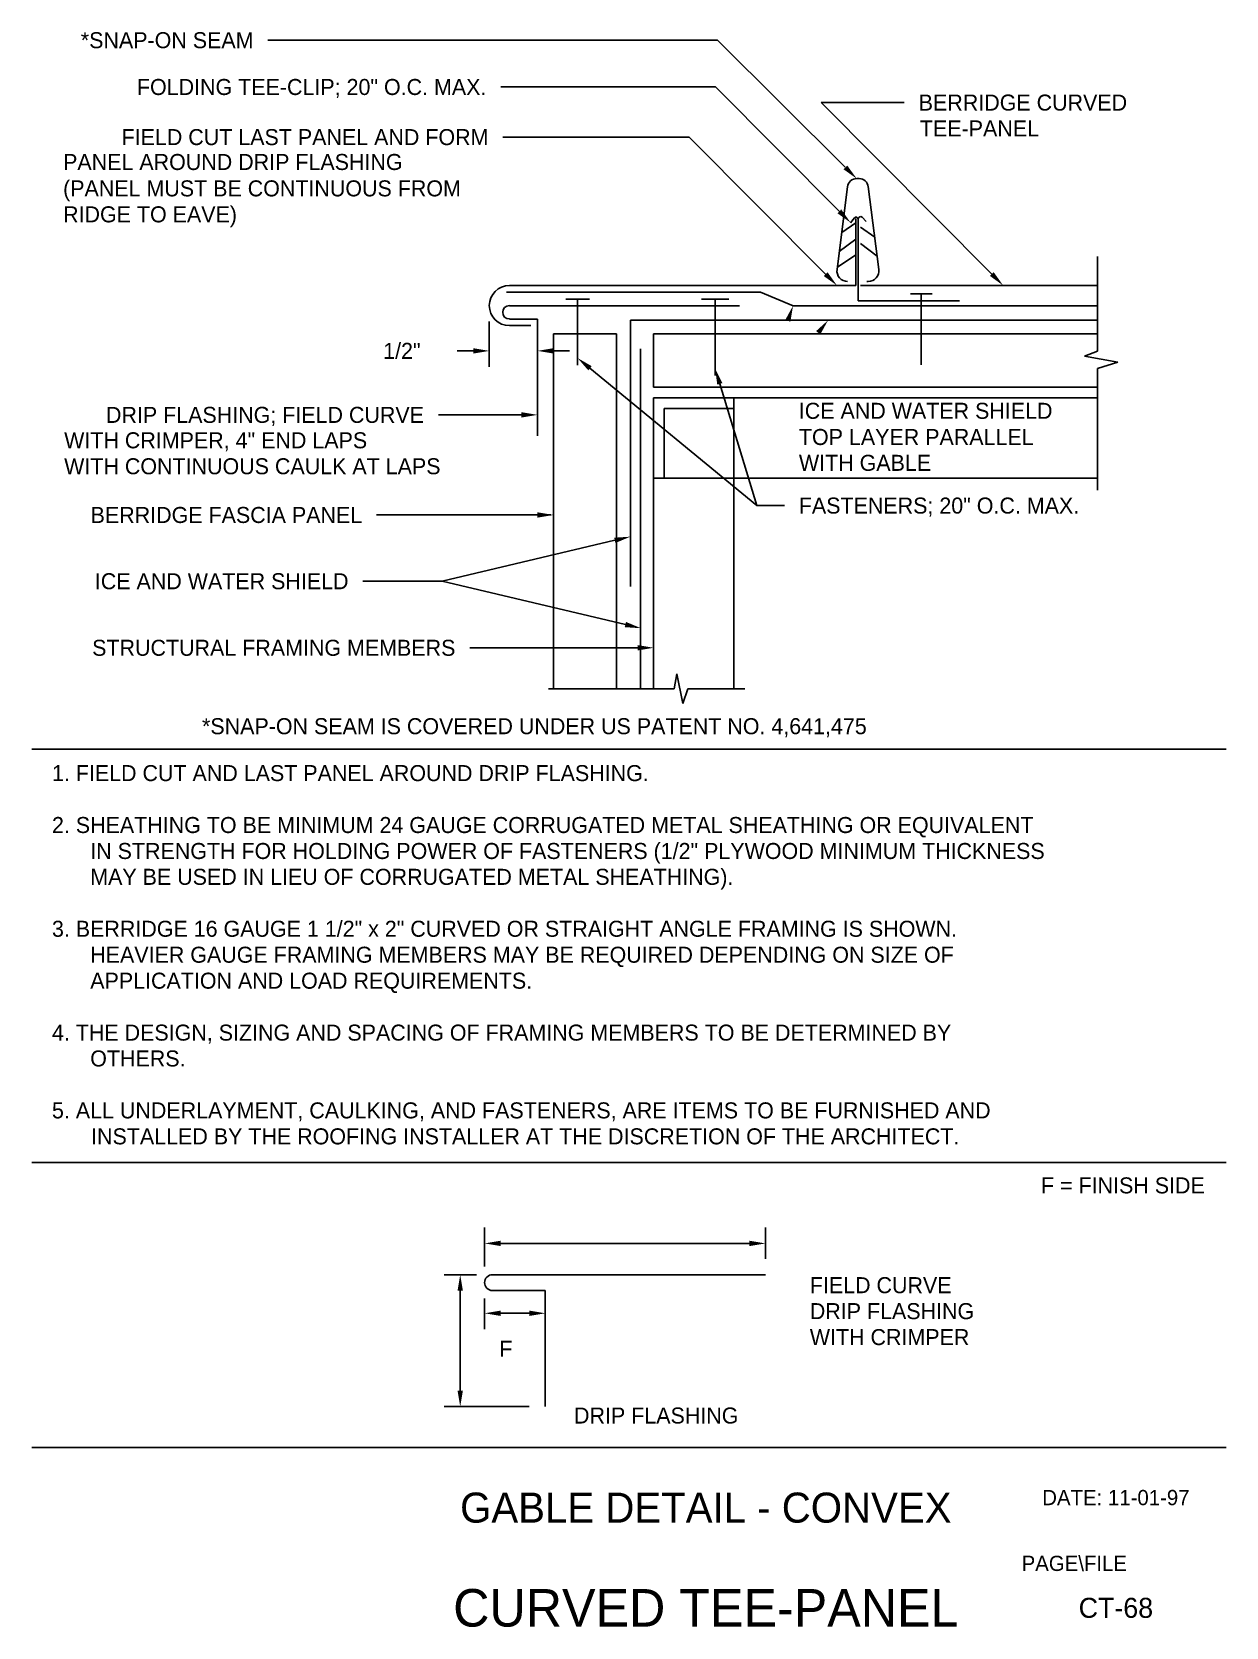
# Model space of a CAD drawing. Extents: x 0.7 to 11.9, y 0.4 to 15.3.
import ezdxf
from ezdxf.enums import TextEntityAlignment as Align

# ---------------------------------------------------------------- set-up
doc = ezdxf.new("R2010")
doc.units = 0
doc.header["$LTSCALE"] = 0.1999
doc.linetypes.add('HIDDENX2', pattern=[0])
for name, color, linetype in [('BORDER', 7, 'CONTINUOUS'), ('CMP-FLSH', 7, 'CONTINUOUS'), ('DIM-TXT', 7, 'CONTINUOUS'), ('STRCTR', 7, 'CONTINUOUS')]:
    doc.layers.add(name, color=color, linetype=linetype)

msp = doc.modelspace()

# ---------------------------------------------------------------- linework, layer by layer
at = {"layer": 'BORDER', "color": 0, "linetype": 'CONTINUOUS'}
for p, q in [((11.91, 8.6), (0.736, 8.6)), ((11.91, 4.73), (0.736, 4.73)), ((11.91, 2.062), (0.736, 2.062))]:
    msp.add_line(p, q, dxfattribs=at)
at = {"layer": 'CMP-FLSH', "color": 0, "linetype": 'CONTINUOUS'}
for p, q in [((8.454, 13.939), (8.465, 13.939)), ((8.454, 13.939), (8.465, 13.939)), ((8.477, 13.939), (8.465, 13.939)), ((8.368, 13.864), (8.27, 13.088)), ((8.562, 13.864), (8.661, 13.088)), ((8.445, 13.525), (8.314, 13.434)), ((8.397, 13.527), (8.433, 13.572)), ((8.445, 13.567), (8.445, 12.939)), ((8.469, 12.796), (8.469, 13.564)), ((8.489, 13.484), (8.622, 13.392)), ((8.504, 13.578), (8.541, 13.537)), ((8.445, 13.374), (8.291, 13.257)), ((8.489, 13.333), (8.645, 13.214)), ((8.445, 13.226), (8.273, 13.111)), ((7.554, 12.875), (5.177, 12.875)), ((8.445, 12.939), (5.204, 12.939)), ((7.554, 12.875), (7.858, 12.75)), ((8.489, 12.939), (10.708, 12.939)), ((8.562, 12.976), (8.55, 12.976)), ((8.956, 12.86), (9.161, 12.86)), ((9.058, 12.86), (9.058, 12.195)), ((5.204, 12.75), (7.358, 12.75)), ((5.731, 12.812), (5.954, 12.812)), ((5.842, 12.812), (5.842, 12.193)), ((7, 12.811), (7.258, 12.811)), ((7.129, 12.811), (7.129, 12.095)), ((7.858, 12.75), (10.708, 12.75)), ((8.469, 12.796), (9.415, 12.796)), ((5.204, 12.625), (5.467, 12.625)), ((5.204, 12.563), (5.404, 12.563)), ((5.467, 12.625), (5.467, 11.531)), ((10.708, 12.614), (6.337, 12.614)), ((6.337, 10.122), (6.337, 12.614)), ((6.205, 12.487), (5.617, 12.487)), ((5.617, 12.487), (5.617, 9.165)), ((6.205, 12.487), (6.205, 9.165)), ((6.431, 9.165), (6.431, 12.346)), ((4.972, 3.606), (4.972, 3.606)), ((5.046, 3.68), (7.6, 3.68)), ((5.54, 3.532), (5.046, 3.532)), ((5.54, 3.532), (5.54, 2.445))]:
    msp.add_line(p, q, dxfattribs=at)
for centre, radius, start, end in [((8.454, 13.853), 0.086, 90.0001, 172.7428), ((8.477, 13.853), 0.086, 7.2572, 89.9999), ((8.449, 13.559), 0.02, 0.0014, 141.3728), ((8.489, 13.564), 0.02, 41.9522, 180.001), ((8.489, 13.564), 0.02, 41.9522, 180.001), ((8.369, 13.076), 0.1, 172.7423, 270.0006), ((8.562, 13.076), 0.1, 269.9994, 7.2577), ((5.204, 12.751), 0.188, 90, 270), ((5.204, 12.688), 0.0625, 90, 270), ((5.046, 3.606), 0.074, 89.9998, 179.9999), ((5.046, 3.606), 0.074, 180.0001, 270.0002)]:
    msp.add_arc(centre, radius, start, end, dxfattribs=at)
at = {"layer": 'DIM-TXT', "color": 0, "linetype": 'CONTINUOUS'}
for p, q in [((7.151, 15.235), (2.945, 15.235)), ((8.347, 14.045), (7.151, 15.235)), ((7.133, 14.797), (5.124, 14.797)), ((8.292, 13.633), (7.133, 14.797)), ((9.719, 13.045), (8.122, 14.651)), ((8.122, 14.651), (8.899, 14.651)), ((6.887, 14.328), (5.143, 14.328)), ((8.163, 13.045), (6.887, 14.328)), ((5.016, 12.601), (5.016, 12.177)), ((4.866, 12.327), (4.716, 12.327)), ((5.617, 12.327), (5.767, 12.327)), ((5.958, 12.164), (7.518, 10.879)), ((7.173, 12.018), (7.518, 10.879)), ((5.317, 11.728), (4.54, 11.728)), ((5.592, 10.791), (3.962, 10.791)), ((7.518, 10.879), (7.777, 10.879)), ((6.191, 10.554), (4.575, 10.171)), ((4.575, 10.171), (3.834, 10.171)), ((6.289, 9.765), (4.575, 10.171)), ((6.403, 9.548), (4.834, 9.548)), ((4.972, 3.756), (4.972, 4.123)), ((7.6, 3.83), (7.6, 4.123)), ((5.122, 3.973), (7.45, 3.973)), ((4.896, 3.68), (4.594, 3.68)), ((4.744, 3.53), (4.744, 2.595)), ((4.972, 3.456), (4.972, 3.169)), ((5.39, 3.319), (5.122, 3.319)), ((5.39, 2.445), (4.594, 2.445))]:
    msp.add_line(p, q, dxfattribs=at)
for points in [[(8.365, 14.062), (8.33, 14.027), (8.454, 13.939)], [(8.309, 13.651), (8.274, 13.615), (8.397, 13.527)], [(8.181, 13.063), (8.145, 13.028), (8.269, 12.939)], [(9.736, 13.063), (9.701, 13.028), (9.824, 12.939)], [(4.866, 12.352), (4.866, 12.302), (5.016, 12.327)], [(5.617, 12.352), (5.617, 12.302), (5.467, 12.327)], [(5.942, 12.145), (5.974, 12.184), (5.842, 12.26)], [(7.149, 12.011), (7.197, 12.025), (7.129, 12.162)], [(5.317, 11.753), (5.317, 11.703), (5.467, 11.728)], [(5.467, 10.816), (5.467, 10.766), (5.617, 10.791)], [(6.185, 10.578), (6.196, 10.529), (6.337, 10.588)], [(6.283, 9.741), (6.295, 9.79), (6.435, 9.731)], [(6.403, 9.573), (6.403, 9.523), (6.553, 9.548)], [(5.122, 3.998), (5.122, 3.948), (4.972, 3.973)], [(7.45, 3.998), (7.45, 3.948), (7.6, 3.973)], [(4.719, 3.53), (4.769, 3.53), (4.744, 3.68)], [(5.122, 3.344), (5.122, 3.294), (4.972, 3.319)], [(5.39, 3.344), (5.39, 3.294), (5.54, 3.319)], [(4.719, 2.595), (4.769, 2.595), (4.744, 2.445)]]:
    msp.add_solid(points, dxfattribs=at)
at = {"layer": 'DIM-TXT', "color": 0, "linetype": 'CONTINUOUS', "extrusion": (0, 0, -1)}
for points in [[(-7.786, 12.617), (-7.858, 12.75), (-7.833, 12.6)], [(-8.074, 12.512), (-8.186, 12.614), (-8.113, 12.481)]]:
    msp.add_solid(points, dxfattribs=at)
at = {"layer": 'STRCTR', "color": 0, "linetype": 'CONTINUOUS'}
for p, q in [((10.708, 12.487), (10.708, 13.21)), ((10.708, 12.487), (6.553, 12.487)), ((6.553, 11.987), (6.553, 12.487)), ((10.708, 12.487), (10.708, 12.324)), ((10.708, 12.324), (10.584, 12.279)), ((10.584, 12.279), (10.896, 12.22)), ((10.896, 12.22), (10.708, 12.161)), ((10.708, 12.161), (10.708, 11.987)), ((10.708, 11.987), (6.553, 11.987)), ((10.708, 11.987), (10.708, 11.022)), ((6.553, 9.165), (6.553, 11.887)), ((7.303, 11.887), (6.553, 11.887)), ((10.708, 11.887), (7.303, 11.887)), ((7.303, 9.165), (7.303, 11.887)), ((7.303, 11.787), (6.653, 11.787)), ((6.653, 11.137), (6.653, 11.787)), ((6.653, 11.137), (6.553, 11.137)), ((7.303, 11.137), (10.708, 11.137)), ((6.745, 9.165), (6.771, 9.305)), ((6.771, 9.305), (6.827, 9.026)), ((6.553, 9.165), (5.569, 9.165)), ((6.745, 9.165), (6.553, 9.165)), ((6.827, 9.026), (6.874, 9.165)), ((6.874, 9.165), (7.053, 9.165)), ((7.053, 9.165), (7.406, 9.165))]:
    msp.add_line(p, q, dxfattribs=at)
at = {"layer": 'STRCTR', "color": 0, "linetype": 'HIDDENX2'}
msp.add_line((6.653, 11.137), (7.303, 11.137), dxfattribs=at)

# ---------------------------------------------------------------- texts
at = {"layer": 'BORDER', "color": 0, "linetype": 'CONTINUOUS'}
for s, height, p in [('DATE: 11-01-97', 0.14265, (10.879, 1.594)), ('CURVED TEE-PANEL', 0.35156, (7.042, 0.562)), ('CT-68', 0.1875, (10.879, 0.562))]:
    msp.add_text(s, height=height, dxfattribs=at).set_placement(p, align=Align.MIDDLE)
msp.add_text('PAGE\\FILE', height=0.1426, dxfattribs=at).set_placement((9.997, 0.907))
at = {"layer": 'DIM-TXT', "color": 0, "linetype": 'CONTINUOUS'}
for s, p in [('*SNAP-ON SEAM', (2.81, 15.235)), ('FOLDING TEE-CLIP; 20" O.C. MAX.', (4.989, 14.797)), ('FIELD CUT LAST PANEL AND FORM', (5.008, 14.328)), ('DRIP FLASHING; FIELD CURVE', (4.405, 11.728)), ('BERRIDGE FASCIA PANEL', (3.827, 10.791)), ('ICE AND WATER SHIELD', (3.699, 10.171)), ('STRUCTURAL FRAMING MEMBERS', (4.699, 9.548))]:
    msp.add_text(s, height=0.15, dxfattribs=at).set_placement(p, align=Align.MIDDLE_RIGHT)
for s, p in [('BERRIDGE CURVED', (9.034, 14.651)), ('FASTENERS; 20" O.C. MAX.', (7.912, 10.879))]:
    msp.add_text(s, height=0.15, dxfattribs=at).set_placement(p, align=Align.MIDDLE_LEFT)
for s, p in [('TEE-PANEL', (9.045, 14.334)), ('PANEL AROUND DRIP FLASHING', (1.028, 14.02)), ('(PANEL MUST BE CONTINUOUS FROM', (1.028, 13.773)), ('RIDGE TO EAVE)', (1.028, 13.53)), ('1/2"', (4.023, 12.252)), ('WITH CRIMPER, 4" END LAPS', (1.038, 11.415)), ('TOP LAYER PARALLEL', (7.913, 11.446)), ('WITH GABLE', (7.913, 11.204)), ('WITH CONTINUOUS CAULK AT LAPS', (1.038, 11.172)), ('*SNAP-ON SEAM IS COVERED UNDER US PATENT NO. 4,641,475', (2.328, 8.739)), ('1. FIELD CUT AND LAST PANEL AROUND DRIP FLASHING.', (0.924, 8.3)), ('2. SHEATHING TO BE MINIMUM 24 GAUGE CORRUGATED METAL SHEATHING OR EQUIVALENT', (0.924, 7.814)), ('IN STRENGTH FOR HOLDING POWER OF FASTENERS (1/2" PLYWOOD MINIMUM THICKNESS', (1.282, 7.571)), ('MAY BE USED IN LIEU OF CORRUGATED METAL SHEATHING).', (1.282, 7.329)), ('3. BERRIDGE 16 GAUGE 1 1/2" x 2" CURVED OR STRAIGHT ANGLE FRAMING IS SHOWN.', (0.924, 6.843)), ('HEAVIER GAUGE FRAMING MEMBERS MAY BE REQUIRED DEPENDING ON SIZE OF', (1.282, 6.6)), ('APPLICATION AND LOAD REQUIREMENTS.', (1.282, 6.357)), ('4. THE DESIGN, SIZING AND SPACING OF FRAMING MEMBERS TO BE DETERMINED BY', (0.924, 5.871)), ('OTHERS.', (1.282, 5.629)), ('5. ALL UNDERLAYMENT, CAULKING, AND FASTENERS, ARE ITEMS TO BE FURNISHED AND', (0.924, 5.143)), ('INSTALLED BY THE ROOFING INSTALLER AT THE DISCRETION OF THE ARCHITECT.', (1.29, 4.9)), ('FIELD CURVE', (8.015, 3.507)), ('DRIP FLASHING', (8.015, 3.264)), ('WITH CRIMPER', (8.015, 3.021)), ('F', (5.11, 2.912))]:
    msp.add_text(s, height=0.15, dxfattribs=at).set_placement(p)
msp.add_text('ICE AND WATER SHIELD', height=0.15, rotation=360, dxfattribs=at).set_placement((7.912, 11.766), align=Align.MIDDLE_LEFT)
msp.add_text('F = FINISH SIDE', height=0.15, dxfattribs=at).set_placement((11.711, 4.441), align=Align.RIGHT)
msp.add_text('DRIP FLASHING', height=0.15, dxfattribs=at).set_placement((6.578, 2.287), align=Align.CENTER)
msp.add_text('GABLE DETAIL - CONVEX', height=0.28125, dxfattribs=at).set_placement((7.042, 1.5), align=Align.MIDDLE)

doc.saveas('drawing.dxf')
